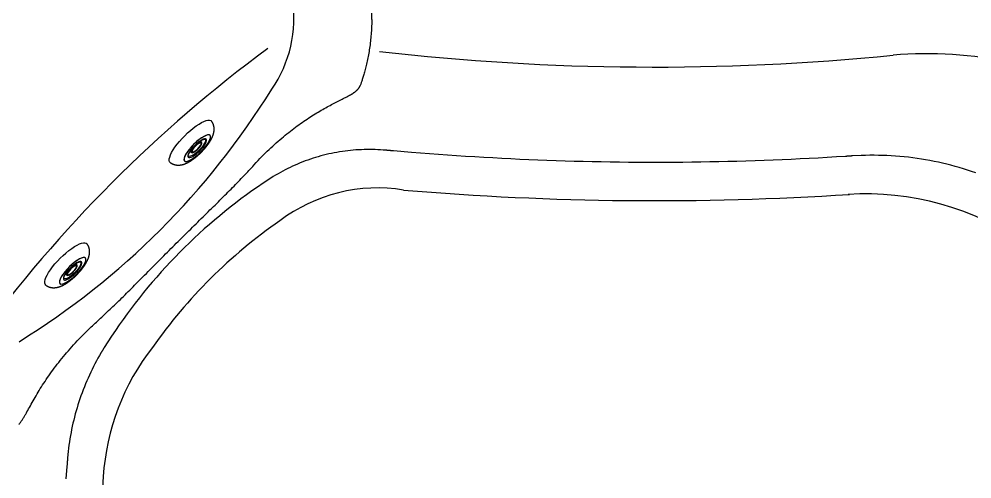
# Model space of a CAD drawing. Extents: x 938 to 1038, y 781 to 934.
# Drawn here: x 967.48 to 998.1, y 848.52 to 863.29 of the extents above; entities that cross this region are included whole.
import ezdxf

# ---------------------------------------------------------------- set-up
doc = ezdxf.new("R2010")
doc.units = 0
doc.header["$MEASUREMENT"] = 0
doc.layers.add('1', color=4, linetype='Continuous')
doc.layers.add('DIM', color=3, linetype='Continuous')

# ---------------------------------------------------------------- blocks, each defined once
blk = doc.blocks.new('MINIJET')
at = {"layer": '1', "color": 3}
for p, q in [((0.268, 0.23), (0.202, 0.23)), ((0.268, -0.23), (0.202, -0.23))]:
    blk.add_line(p, q, dxfattribs=at)
at = {"layer": '1', "color": 3, "extrusion": (2.34069e-18, 2.77556e-17, -1)}
for centre, major_axis, start_param, end_param in [((0, 0), (0, 0.94), 3.096514, 6.328264), ((0.297, 0), (0, 0.58), 1.213768, 7.496953), ((0.278, 0), (0, 0.379), 6.174551, 9.533412), ((0.268, 0), (0, 0.2), 1.213768, 7.496953)]:
    blk.add_ellipse(centre, major_axis=major_axis, ratio=0.28756, start_param=start_param, end_param=end_param, dxfattribs=at)
at = {"layer": '1', "color": 3, "extrusion": (2.34069e-18, -2.77556e-17, -1)}
for centre, major_axis, start_param, end_param in [((0.297, 0), (0, 0.58), 4.355360367553331, 10.63854567473292), ((0.268, 0), (0, 0.23), 1.213768, 7.496953)]:
    blk.add_ellipse(centre, major_axis=major_axis, ratio=0.28756, start_param=start_param, end_param=end_param, dxfattribs=at)
at = {"layer": '1', "color": 3, "extrusion": (2.34069e-18, -8.32667e-17, -1)}
blk.add_ellipse((0.297, 0), major_axis=(0, 0.407), ratio=0.28756, start_param=4.355360367553329, end_param=10.63854567473291, dxfattribs=at)
at = {"layer": '1', "color": 3}
for points, knots in [([(0.012, -0.939), (0.047, -0.932), (0.079, -0.923), (0.11, -0.911), (0.138, -0.898), (0.169, -0.881), (0.196, -0.862), (0.221, -0.843), (0.243, -0.824), (0.269, -0.796), (0.292, -0.769), (0.312, -0.742), (0.329, -0.716), (0.351, -0.678), (0.369, -0.64), (0.385, -0.602), (0.399, -0.565), (0.411, -0.527), (0.428, -0.467), (0.441, -0.406), (0.453, -0.343), (0.462, -0.279), (0.469, -0.213), (0.474, -0.162), (0.477, -0.11), (0.478, -0.057), (0.479, -0.005), (0.479, 0.048), (0.476, 0.111), (0.473, 0.174), (0.467, 0.236), (0.46, 0.297), (0.452, 0.348), (0.443, 0.399), (0.432, 0.448), (0.42, 0.496), (0.406, 0.543), (0.389, 0.593), (0.368, 0.642), (0.343, 0.692), (0.32, 0.73), (0.293, 0.768), (0.259, 0.807), (0.228, 0.837), (0.19, 0.867), (0.157, 0.888), (0.12, 0.907), (0.078, 0.923), (0.033, 0.935), (0.012, 0.939)], [1.258846, 1.258846, 1.28405, 1.309253, 1.334457, 1.359661, 1.389764, 1.419868, 1.449972, 1.480075, 1.522807, 1.565539, 1.60827, 1.651002, 1.715116, 1.779231, 1.843346, 1.90746, 1.971575, 2.071337, 2.171099, 2.270861, 2.370623, 2.470385, 2.54716, 2.623934, 2.700709, 2.777484, 2.854259, 2.947334, 3.040409, 3.133485, 3.22656, 3.306164, 3.385768, 3.465372, 3.544977, 3.624581, 3.7092, 3.79382, 3.87844, 3.94015, 4.001861, 4.063571, 4.110156, 4.15674, 4.191384, 4.226028, 4.260673, 4.295317, 4.310282, 4.310282]), ([(0.266, -0.377), (0.262, -0.375), (0.256, -0.369), (0.25, -0.361), (0.242, -0.35), (0.235, -0.335), (0.226, -0.316), (0.218, -0.293), (0.211, -0.268), (0.204, -0.238), (0.197, -0.205), (0.192, -0.17), (0.188, -0.132), (0.184, -0.092), (0.182, -0.052), (0.181, -0.01), (0.181, 0.031), (0.183, 0.073), (0.186, 0.113), (0.19, 0.152), (0.195, 0.189), (0.201, 0.224), (0.208, 0.256), (0.216, 0.285), (0.224, 0.31), (0.233, 0.332), (0.242, 0.349), (0.25, 0.361), (0.257, 0.37), (0.263, 0.375), (0.266, 0.377)], [5.178052, 5.178052, 5.268561, 5.359069, 5.444224, 5.529379, 5.614534, 5.70861, 5.802687, 5.896764, 5.997577, 6.09839, 6.199203, 6.302796, 6.406388, 6.50998, 6.614493, 6.719006, 6.823518, 6.927955, 7.032392, 7.136828, 7.2401, 7.343372, 7.446644, 7.546427, 7.646211, 7.745995, 7.837037, 7.928079, 8.019121, 8.102376, 8.102376])]:
    blk.add_open_spline(points, degree=1, knots=knots, dxfattribs=at)
blk = doc.blocks.new('VISTA')
at = {"layer": '1', "color": 3, "linetype": 'Continuous'}
for points in [[(40.939, 63.712), (40.94, 63.739), (40.94, 63.765), (40.94, 63.791), (40.939, 63.817), (40.939, 63.844), (40.939, 63.87), (40.938, 63.896), (40.937, 63.923), (40.937, 63.949), (40.936, 63.975), (40.935, 64.002), (40.934, 64.028), (40.933, 64.055), (40.931, 64.081), (40.93, 64.107), (40.929, 64.134), (40.927, 64.16), (40.925, 64.186), (40.921, 64.239)], [(40.939, 63.712), (40.939, 63.662), (40.938, 63.61), (40.937, 63.558), (40.935, 63.505), (40.933, 63.452), (40.93, 63.398), (40.927, 63.343), (40.923, 63.288), (40.919, 63.233), (40.914, 63.177), (40.909, 63.122), (40.903, 63.066), (40.897, 63.011), (40.89, 62.955), (40.883, 62.9), (40.876, 62.845), (40.868, 62.79), (40.859, 62.736), (40.851, 62.682), (40.841, 62.629), (40.832, 62.576), (40.822, 62.524), (40.812, 62.473), (40.802, 62.423), (40.792, 62.374), (40.781, 62.325), (40.77, 62.278), (40.759, 62.232), (40.748, 62.187), (40.737, 62.143), (40.726, 62.101), (40.715, 62.06), (40.704, 62.02), (40.693, 61.981), (40.683, 61.944), (40.672, 61.909), (40.662, 61.875), (40.652, 61.843), (40.643, 61.812), (40.634, 61.783), (40.625, 61.756), (40.617, 61.73), (40.609, 61.707), (40.602, 61.685), (40.595, 61.665), (40.589, 61.647), (40.583, 61.63), (40.578, 61.616), (40.57, 61.593)], [(40.238, 61.283), (40.25, 61.289), (40.262, 61.295), (40.273, 61.302), (40.284, 61.308), (40.295, 61.315), (40.306, 61.321), (40.317, 61.327), (40.327, 61.334), (40.337, 61.34), (40.347, 61.347), (40.357, 61.354), (40.367, 61.36), (40.376, 61.367), (40.385, 61.374), (40.394, 61.38), (40.403, 61.387), (40.412, 61.394), (40.42, 61.4), (40.429, 61.407), (40.437, 61.414), (40.445, 61.421), (40.452, 61.428), (40.46, 61.435), (40.467, 61.442), (40.474, 61.449), (40.481, 61.456), (40.487, 61.463), (40.494, 61.47), (40.5, 61.477), (40.506, 61.484), (40.512, 61.491), (40.517, 61.498), (40.523, 61.505), (40.528, 61.512), (40.533, 61.52), (40.537, 61.527), (40.542, 61.534), (40.546, 61.541), (40.55, 61.549), (40.554, 61.556), (40.558, 61.564), (40.561, 61.571), (40.564, 61.578), (40.57, 61.593)], [(37.229, 59.119), (37.288, 59.182), (37.347, 59.244), (37.406, 59.305), (37.465, 59.365), (37.524, 59.423), (37.582, 59.48), (37.641, 59.536), (37.699, 59.591), (37.757, 59.645), (37.815, 59.697), (37.872, 59.749), (37.93, 59.8), (37.987, 59.849), (38.044, 59.898), (38.101, 59.945), (38.157, 59.992), (38.213, 60.037), (38.269, 60.082), (38.325, 60.125), (38.38, 60.168), (38.435, 60.21), (38.49, 60.251), (38.544, 60.291), (38.598, 60.33), (38.652, 60.368), (38.705, 60.405), (38.758, 60.442), (38.811, 60.478), (38.863, 60.513), (38.915, 60.547), (38.967, 60.58), (39.018, 60.613), (39.069, 60.645), (39.119, 60.676), (39.169, 60.707), (39.219, 60.737), (39.268, 60.766), (39.317, 60.794), (39.365, 60.822), (39.413, 60.849), (39.46, 60.876), (39.507, 60.902), (39.553, 60.927), (39.599, 60.952), (39.644, 60.976), (39.688, 61), (39.732, 61.023), (39.776, 61.045), (39.819, 61.067), (39.861, 61.089), (39.902, 61.11), (39.943, 61.131), (39.983, 61.151), (40.022, 61.171), (40.06, 61.19), (40.097, 61.209), (40.134, 61.228), (40.17, 61.247), (40.238, 61.283)], [(31.925, 53.837), (31.966, 53.876), (32.008, 53.915), (32.05, 53.955), (32.092, 53.994), (32.135, 54.034), (32.178, 54.074), (32.221, 54.114), (32.264, 54.154), (32.307, 54.194), (32.351, 54.235), (32.395, 54.276), (32.439, 54.317), (32.484, 54.359), (32.53, 54.402), (32.576, 54.445), (32.622, 54.49), (32.669, 54.535), (32.716, 54.581), (32.764, 54.627), (32.813, 54.674), (32.861, 54.722), (32.911, 54.77), (32.96, 54.819), (33.01, 54.869), (33.061, 54.919), (33.112, 54.97), (33.163, 55.021), (33.215, 55.073), (33.267, 55.125), (33.319, 55.177), (33.372, 55.23), (33.425, 55.284), (33.479, 55.338), (33.532, 55.392), (33.587, 55.447), (33.641, 55.501), (33.696, 55.557), (33.751, 55.612), (33.806, 55.668), (33.862, 55.724), (33.918, 55.78), (33.974, 55.837), (34.03, 55.893), (34.086, 55.95), (34.143, 56.007), (34.2, 56.064), (34.257, 56.121), (34.314, 56.179), (34.371, 56.236), (34.429, 56.294), (34.486, 56.351), (34.544, 56.409), (34.601, 56.466), (34.659, 56.524), (34.717, 56.581), (34.774, 56.638), (34.832, 56.696), (34.89, 56.753), (34.947, 56.81), (35.005, 56.867), (35.063, 56.924), (35.12, 56.981), (35.177, 57.038), (35.234, 57.094), (35.291, 57.15), (35.348, 57.206), (35.405, 57.262), (35.461, 57.318), (35.517, 57.373), (35.573, 57.428), (35.629, 57.483), (35.684, 57.537), (35.739, 57.592), (35.794, 57.645), (35.849, 57.699), (35.902, 57.752), (35.956, 57.805), (36.009, 57.858), (36.062, 57.91), (36.114, 57.962), (36.166, 58.013), (36.217, 58.064), (36.268, 58.115), (36.318, 58.165), (36.368, 58.215), (36.417, 58.264), (36.465, 58.313), (36.513, 58.362), (36.56, 58.41), (36.607, 58.458), (36.653, 58.505), (36.698, 58.551), (36.742, 58.598), (36.786, 58.643), (36.829, 58.688), (36.871, 58.733), (36.912, 58.777), (36.953, 58.821), (36.993, 58.864), (37.033, 58.908), (37.073, 58.95), (37.112, 58.993), (37.152, 59.035), (37.229, 59.119)], [(29.886, 51.154), (29.913, 51.204), (29.94, 51.254), (29.968, 51.306), (29.997, 51.358), (30.027, 51.41), (30.057, 51.464), (30.088, 51.518), (30.119, 51.573), (30.152, 51.628), (30.185, 51.684), (30.219, 51.741), (30.254, 51.798), (30.289, 51.855), (30.326, 51.913), (30.363, 51.972), (30.401, 52.03), (30.44, 52.089), (30.48, 52.149), (30.521, 52.209), (30.562, 52.269), (30.605, 52.329), (30.648, 52.39), (30.693, 52.451), (30.738, 52.512), (30.784, 52.574), (30.831, 52.636), (30.879, 52.698), (30.929, 52.76), (30.979, 52.822), (31.03, 52.885), (31.082, 52.948), (31.135, 53.01), (31.189, 53.074), (31.245, 53.137), (31.301, 53.2), (31.358, 53.264), (31.417, 53.327), (31.476, 53.391), (31.537, 53.454), (31.599, 53.518), (31.662, 53.582), (31.726, 53.646), (31.791, 53.71), (31.925, 53.837)], [(32.343, 53.175), (32.338, 53.167), (32.333, 53.158), (32.328, 53.15), (32.323, 53.142), (32.318, 53.134), (32.313, 53.126), (32.308, 53.118), (32.303, 53.11), (32.298, 53.101), (32.293, 53.093), (32.288, 53.085), (32.283, 53.077), (32.278, 53.069), (32.273, 53.06), (32.268, 53.052), (32.263, 53.044), (32.258, 53.036), (32.253, 53.028), (32.243, 53.011)], [(29.597, 50.702), (29.61, 50.718), (29.623, 50.735), (29.636, 50.752), (29.649, 50.769), (29.662, 50.787), (29.675, 50.806), (29.688, 50.824), (29.701, 50.843), (29.714, 50.863), (29.727, 50.883), (29.74, 50.904), (29.754, 50.924), (29.767, 50.946), (29.78, 50.967), (29.793, 50.989), (29.806, 51.012), (29.82, 51.034), (29.833, 51.058), (29.846, 51.081), (29.86, 51.105), (29.886, 51.154)], [(31.166, 49.638), (31.164, 49.623), (31.163, 49.609), (31.162, 49.595), (31.161, 49.581), (31.16, 49.566), (31.158, 49.552), (31.157, 49.538), (31.156, 49.523), (31.155, 49.509), (31.154, 49.495), (31.153, 49.481), (31.151, 49.466), (31.15, 49.452), (31.149, 49.438), (31.148, 49.423), (31.147, 49.409), (31.146, 49.395), (31.144, 49.381), (31.142, 49.352)]]:
    blk.add_lwpolyline(points, dxfattribs=at)
at = {"layer": '1', "color": 2}
for points in [[(41.397, 59.511), (41.309, 59.518), (41.221, 59.524), (41.134, 59.528), (41.046, 59.532), (40.958, 59.534), (40.87, 59.534), (40.782, 59.534), (40.694, 59.532), (40.607, 59.529), (40.519, 59.525), (40.431, 59.519), (40.343, 59.512), (40.256, 59.503), (40.168, 59.494), (40.081, 59.483), (39.994, 59.471), (39.907, 59.457), (39.82, 59.443), (39.734, 59.426), (39.648, 59.409), (39.562, 59.391), (39.476, 59.371), (39.39, 59.349), (39.305, 59.327), (39.221, 59.303), (39.136, 59.278), (39.052, 59.252), (38.968, 59.224), (38.885, 59.196), (38.802, 59.166), (38.72, 59.134), (38.638, 59.102), (38.557, 59.068), (38.476, 59.033), (38.396, 58.997), (38.316, 58.96), (38.237, 58.921), (38.158, 58.882), (38.08, 58.841), (38.003, 58.799), (37.926, 58.755), (37.85, 58.711), (37.774, 58.665), (37.626, 58.571)], [(41.638, 59.489), (41.626, 59.49), (41.614, 59.491), (41.601, 59.492), (41.589, 59.493), (41.577, 59.494), (41.565, 59.495), (41.553, 59.497), (41.541, 59.498), (41.529, 59.499), (41.517, 59.5), (41.505, 59.501), (41.493, 59.502), (41.481, 59.503), (41.469, 59.504), (41.457, 59.505), (41.445, 59.506), (41.433, 59.507), (41.421, 59.509), (41.397, 59.511)], [(56.157, 59.313), (55.867, 59.295), (55.577, 59.278), (55.286, 59.261), (54.996, 59.246), (54.706, 59.231), (54.415, 59.218), (54.125, 59.205), (53.835, 59.193), (53.544, 59.182), (53.254, 59.172), (52.963, 59.163), (52.673, 59.154), (52.382, 59.147), (52.091, 59.14), (51.801, 59.134), (51.51, 59.129), (51.219, 59.126), (50.929, 59.122), (50.638, 59.12), (50.347, 59.119), (50.057, 59.118), (49.766, 59.119), (49.475, 59.12), (49.185, 59.122), (48.894, 59.126), (48.603, 59.13), (48.313, 59.134), (48.022, 59.14), (47.731, 59.147), (47.441, 59.154), (47.15, 59.163), (46.86, 59.172), (46.569, 59.182), (46.279, 59.193), (45.988, 59.205), (45.698, 59.218), (45.407, 59.232), (45.117, 59.246), (44.827, 59.262), (44.537, 59.278), (44.247, 59.295), (43.956, 59.313), (43.666, 59.332), (43.376, 59.352), (43.086, 59.373), (42.796, 59.394), (42.507, 59.416), (42.217, 59.44), (41.638, 59.489)], [(56.385, 59.328), (56.374, 59.327), (56.362, 59.326), (56.351, 59.326), (56.339, 59.325), (56.328, 59.324), (56.317, 59.323), (56.305, 59.323), (56.294, 59.322), (56.282, 59.321), (56.271, 59.32), (56.26, 59.32), (56.248, 59.319), (56.237, 59.318), (56.225, 59.317), (56.214, 59.317), (56.203, 59.316), (56.191, 59.315), (56.18, 59.314), (56.157, 59.313)], [(60.346, 58.782), (60.215, 58.828), (60.083, 58.871), (59.951, 58.913), (59.818, 58.953), (59.684, 58.991), (59.55, 59.027), (59.415, 59.061), (59.28, 59.093), (59.145, 59.124), (59.009, 59.152), (58.872, 59.179), (58.736, 59.204), (58.599, 59.226), (58.461, 59.247), (58.324, 59.266), (58.186, 59.283), (58.048, 59.298), (57.91, 59.311), (57.772, 59.322), (57.633, 59.331), (57.494, 59.339), (57.356, 59.344), (57.217, 59.347), (57.078, 59.349), (56.939, 59.349), (56.801, 59.346), (56.662, 59.342), (56.385, 59.328)], [(37.626, 58.571), (37.445, 58.45), (37.265, 58.328), (37.087, 58.203), (36.911, 58.076), (36.736, 57.947), (36.562, 57.815), (36.391, 57.682), (36.221, 57.547), (36.052, 57.409), (35.886, 57.269), (35.721, 57.128), (35.558, 56.984), (35.396, 56.838), (35.237, 56.69), (35.079, 56.541), (34.923, 56.389), (34.769, 56.236), (34.617, 56.08), (34.467, 55.923), (34.319, 55.764), (34.172, 55.603), (34.028, 55.44), (33.886, 55.276), (33.746, 55.11), (33.607, 54.942), (33.471, 54.772), (33.337, 54.601), (33.205, 54.428), (33.076, 54.254), (32.948, 54.078), (32.823, 53.9), (32.7, 53.721), (32.579, 53.54), (32.343, 53.175)], [(32.243, 53.011), (32.192, 52.923), (32.141, 52.834), (32.092, 52.745), (32.044, 52.654), (31.997, 52.564), (31.951, 52.472), (31.907, 52.381), (31.864, 52.288), (31.822, 52.195), (31.781, 52.101), (31.741, 52.007), (31.703, 51.913), (31.665, 51.818), (31.629, 51.722), (31.595, 51.626), (31.561, 51.53), (31.529, 51.433), (31.498, 51.336), (31.468, 51.238), (31.44, 51.14), (31.412, 51.042), (31.387, 50.943), (31.362, 50.844), (31.338, 50.745), (31.316, 50.645), (31.295, 50.546), (31.276, 50.445), (31.258, 50.345), (31.241, 50.245), (31.225, 50.144), (31.21, 50.043), (31.197, 49.942), (31.185, 49.841), (31.166, 49.638)], [(31.142, 49.352), (31.11, 48.954)]]:
    blk.add_lwpolyline(points, dxfattribs=at)
at = {"layer": '1', "color": 3}
for centre, radius, start, end in [((34.439, 63.753), 4, 325.2606, 8.7896), ((63.765, 27.354), 44.043, 126.4557, 143.676), ((50.006, 140.37), 78.188, 263.52176, 275.63905), ((58.808, 50.32), 12.292, 77.4012, 95.2211), ((16.429, 74.677), 25.058, 301.7246, 328.203)]:
    blk.add_arc(centre, radius, start, end, dxfattribs=at)
at = {"layer": '1', "color": 2, "linetype": 'Continuous'}
for centre, radius, start, end in [((41.131, 53.081), 5.219, 80.8293, 127.0524), ((50.059, 154.383), 96.491, 265.18692, 273.70381), ((56.814, 49.087), 9.023, 55.438, 93.616), ((47.344, 43.739), 16.432, 124.7133, 144.9333), ((39.755, 48.567), 7.458, 141.7924, 176.4469), ((133.784, 40.988), 101.79, 175.46915, 182.05942)]:
    blk.add_arc(centre, radius, start, end, dxfattribs=at)
at = {"layer": 'DIM', "rotation": 314.9999999999954}
for p in [(35.121, 59.787), (31.119, 55.85)]:
    blk.add_blockref('MINIJET', p, dxfattribs=at)

msp = doc.modelspace()

# ---------------------------------------------------------------- block references
at = {"layer": '1'}
msp.add_blockref('VISTA', (937.877, 799.564), dxfattribs=at)

doc.saveas('drawing.dxf')
